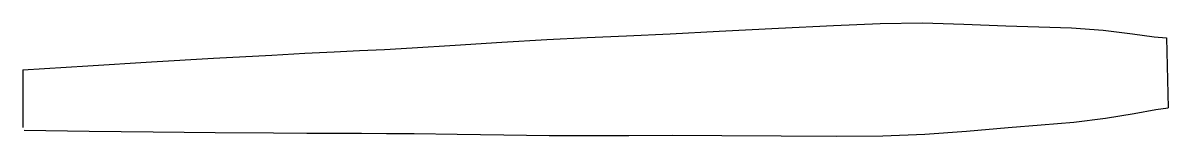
# Model space of a CAD drawing. Extents: x 32 to 429, y 5 to 44.
import ezdxf

# ---------------------------------------------------------------- set-up
doc = ezdxf.new("R2010")
doc.units = 0
doc.header["$MEASUREMENT"] = 0
doc.layers.add('MODELSKETCH_VISIBLE', color=7, linetype='CONTINUOUS')

msp = doc.modelspace()

# ---------------------------------------------------------------- linework, layer by layer
at = {"layer": 'MODELSKETCH_VISIBLE'}
for p, q in [((428.83, 38.72), (429.41, 14.5)), ((31.7, 27.67), (31.7, 7.66))]:
    msp.add_line(p, q, dxfattribs=at)
at = {"layer": 'MODELSKETCH_VISIBLE', "flags": 128}
for points in [[(31.7, 27.67), (54.2, 29.06), (76.37, 30.41), (97.89, 31.66), (118.13, 32.77), (129.64, 33.37), (139.8, 33.88), (148.64, 34.31), (157.24, 34.75), (166.93, 35.31), (181.79, 36.23), (197.99, 37.24), (213.64, 38.14), (227.66, 38.82), (241.35, 39.42), (256.44, 40.12), (273.52, 41), (294.16, 42.09), (313.2, 43.07), (329.42, 43.72), (344.07, 43.9), (358.49, 43.53), (373.01, 42.95), (384.48, 42.58), (395.85, 42.15), (406.9, 41.35), (416.99, 40.12), (424.54, 39.09), (428.83, 38.72)], [(32.19, 6.76), (54.73, 6.43), (76.95, 6.14), (98.49, 5.91), (118.77, 5.76), (130.29, 5.7), (140.47, 5.67), (149.31, 5.65), (157.93, 5.62), (167.63, 5.53), (182.52, 5.31), (198.75, 5.07), (214.43, 4.91), (228.46, 4.89), (242.16, 4.94), (257.27, 4.95), (274.38, 4.88), (295.04, 4.76), (314.11, 4.69), (330.34, 4.8), (344.98, 5.32), (359.37, 6.37), (373.84, 7.64), (385.29, 8.55), (396.63, 9.51), (407.62, 10.84), (417.64, 12.55), (425.14, 13.93), (429.41, 14.5)]]:
    msp.add_lwpolyline(points, dxfattribs=at)

doc.saveas('drawing.dxf')
